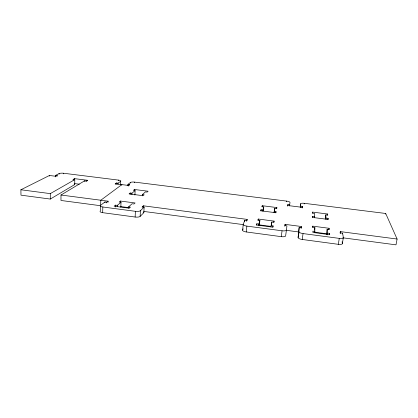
<?xml version="1.0" encoding="UTF-8"?>
<svg xmlns="http://www.w3.org/2000/svg" width="418" height="418" viewBox="0 0 418 418"><rect width="100%" height="100%" fill="white"/><g stroke="black" fill="none" stroke-linecap="round" stroke-linejoin="round"><path stroke-width="0.63" d="M49.444 176.098L49.444 175.482L55.813 176.286L57.25 175.544L57.245 176.156M50.296 199.057L50.301 193.623L74.791 179.615L74.723 184.573L50.296 199.057L20.978 195.169L20.9 189.772L49.444 175.482M55.657 176.568L55.662 175.346L59.121 173.574A3.428 0.815 1.2 0 1 63.625 173.251L118.529 180.111A3.412 0.857 2.5 0 1 120.692 181.271L120.562 184.631M55.808 176.903L55.813 176.286M59.116 174.181L59.121 173.574M87.451 180.895L87.461 180.273L86.181 181.051L84.546 180.848L61.002 195.023L60.965 200.468L100.633 205.724M63.62 173.851L63.625 173.251M73.16 180.033L73.171 179.411L74.519 178.643L87.461 180.273M74.503 179.881L74.519 178.643M84.535 181.469L84.546 180.848M86.165 181.673L86.181 181.051M108.09 202.223L108.121 201.189L106.815 202.202L104.965 201.962L100.44 205.421L100.283 211.059A4.002 1.207 1.6 0 0 102.671 212.673L135.134 217.031A4.002 1.238 2.5 0 0 140.134 216.399L143.834 212.673L144.121 207.103L142.235 206.853L142.204 207.553M100.644 205.384L100.795 200.232L121.868 184.61L121.847 185.231M102.671 212.673L102.833 206.994A4.013 1.17 1.7 0 1 100.44 205.421M104.944 202.652L104.965 201.962M106.789 202.897L106.815 202.202M115.243 184.401L115.269 183.779L116.387 182.979L118.022 183.189L120.692 181.271M115.342 207.004L115.41 205.144L117.286 205.39L121.011 202.291L120.823 207.176M116.34 184.223L116.387 182.979M117.98 184.427L118.022 183.189M117.239 206.633L117.286 205.39M118.508 180.717L118.529 180.111M120.347 202.26L120.389 201.048L135.082 202.965L133.948 203.984L132.098 203.744L128.577 206.879L128.525 208.122M127.84 185.67L127.892 184.427L130.426 182.494A3.417 0.867 2.9 0 1 134.68 182.123L286.591 201.1A3.563 0.941 7 0 1 289.987 202.464L289.538 205.938M128.472 186.067L128.498 185.446L129.543 184.636L129.517 185.258M130.395 183.105L130.426 182.494M130.139 194.297L130.191 193.001L131.936 193.22L135.124 190.571L134.915 195.049M131.879 194.522L131.936 193.22M134.653 182.734L134.68 182.123M134.403 190.765L134.46 189.495L148.113 191.225L147.141 192.102L145.422 191.883L142.413 194.563L142.345 195.864M135.134 217.031L135.401 211.32A4.018 1.202 2.6 0 0 140.417 210.719L144.121 207.103M140.134 216.399L140.417 210.719M143.259 207.187L143.327 205.802L247.163 219.403L247.048 220.464M301.122 228.447L301.284 226.493L285.092 224.372L284.919 225.589L286.947 225.856L285.646 235.888A4.17 1.332 7.5 0 1 281.309 236.661L246.249 231.953A4.107 1.317 6.3 0 1 242.633 230.13L243.245 224.33L244.749 220.312L246.74 220.573L247.163 219.403M302.167 207.986L302.303 206.361L300.495 206.137L300.641 203.796A3.595 0.941 7.5 0 1 304.241 203.305L385.704 213.478L397.1 239.044L395.998 244.849L342.875 237.811M397.1 239.044L340.294 231.603L340.498 232.889L342.588 233.16L343.345 237.586L342.394 243.49A4.311 1.348 9.4 0 1 338.329 244.321L302.235 239.472A4.217 1.338 8.2 0 1 298.118 237.56L299.173 227.46L301.221 227.732M298.118 237.56L299.173 227.46M244.598 221.739L244.749 220.312M246.662 221.289L246.74 220.573M246.249 231.953L246.876 226.117A4.117 1.28 6.3 0 1 243.245 224.33M256.694 225.056L256.835 223.782L258.857 224.048L259.891 220.458L257.911 220.202L258.256 219.037L274.067 221.101L273.915 222.35M258.115 220.286L258.256 219.037M258.711 225.323L258.857 224.048M260.9 210.933L261.031 209.747L262.896 209.982L263.779 206.931L261.945 206.701L262.243 205.708L276.852 207.563L276.711 208.728M259.317 225.474L259.891 220.458M262.112 206.868L262.243 205.708M262.76 211.168L262.896 209.982M263.309 211.017L263.779 206.931M270.88 226.932L271.825 222.021L273.821 222.282L274.067 221.101M271.371 225.793L271.825 222.021M273.983 212.61L274.804 208.336L276.643 208.572L276.852 207.563M274.307 212.428L274.804 208.336M272.917 227.199L273.069 225.919L271.036 225.652M275.859 212.851L276.005 211.665L274.13 211.424M281.309 236.661L282.051 230.788A4.185 1.296 7.4 0 0 286.403 230.046M286.513 201.727L286.591 201.1M284.825 226.305L285.092 224.372M287.673 206.158L287.892 204.554L289.69 204.778M300.213 206.962L300.641 203.796M300.323 207.422L300.495 206.137M302.13 207.647L302.303 206.361M304.158 203.937L304.241 203.305M301.085 227.92L301.284 226.493M302.235 239.472L303.05 233.573A4.232 1.301 8.1 0 1 298.912 231.703M287.892 204.554L287.756 205.515L302.256 207.344M312.476 213.274L312.643 212.104L327.639 214.011L327.749 215.066L325.857 214.826L325.241 218.959M312.528 217.559L312.701 216.357L314.613 216.602L314.446 217.804M312.633 227.418L312.816 226.159L329.076 228.28L329.201 229.529L327.148 229.257L326.38 234.341M314.503 230.187L314.869 227.653L312.831 227.387L312.816 226.159M314.77 232.732L314.869 227.653M325.972 219.283L325.857 214.826M327.466 215.181L327.639 214.011M327.895 219.528L328.078 218.327L326.15 218.081M327.231 234.838L327.493 233.092L327.148 229.257M328.882 229.545L329.076 228.28M329.415 234.535L329.593 233.369L327.493 233.092M338.329 244.321L339.27 238.38A4.326 1.311 9.2 0 0 343.345 237.586M340.069 233.04L340.294 231.603M340.383 233.61L340.498 232.889M342.473 233.887L342.588 233.16M385.584 214.12L385.704 213.478M273.069 225.919L272.813 227.167L256.469 225.009L256.835 223.782M276.005 211.665L275.786 212.72L260.722 210.787L261.031 209.747M242.633 230.13L243.114 228.818M142.235 206.853L143.327 205.802M115.41 205.144L114.119 206.199L129.272 208.201L130.463 207.124L128.577 206.879M120.389 201.048L119.172 202.051L121.011 202.291M130.191 193.001L129.094 193.9L143.144 195.702L144.163 194.788L142.413 194.563M134.46 189.495L133.41 190.352L135.124 190.571M55.662 175.346L57.25 175.544M127.892 184.427L129.543 184.636M115.269 183.779L128.498 185.446M73.171 179.411L74.791 179.615M74.456 183.575L79.284 184.192M74.117 184.495L74.723 184.573M20.9 189.772L50.301 193.623M61.002 195.023L108.121 201.189M314.958 231.441L312.878 231.164L312.894 232.46L329.724 234.686L329.593 233.369M120.818 206.591L129.099 207.683M258.883 224.811L270.859 226.394M314.498 232.152L326.965 233.798M143.698 211.424L243.323 224.623M286.299 230.313L299.21 232.027M102.833 206.994L135.401 211.32M246.876 226.117L282.051 230.788M303.05 233.573L339.27 238.38M143.128 212.579L143.834 212.673M298.395 233.197L299.032 233.286M342.117 241.761L342.394 243.49M328.078 218.327L328.193 219.44L312.711 217.454L312.701 216.357M314.613 216.602L314.54 213.389L312.659 213.149L312.643 212.104"/></g></svg>
